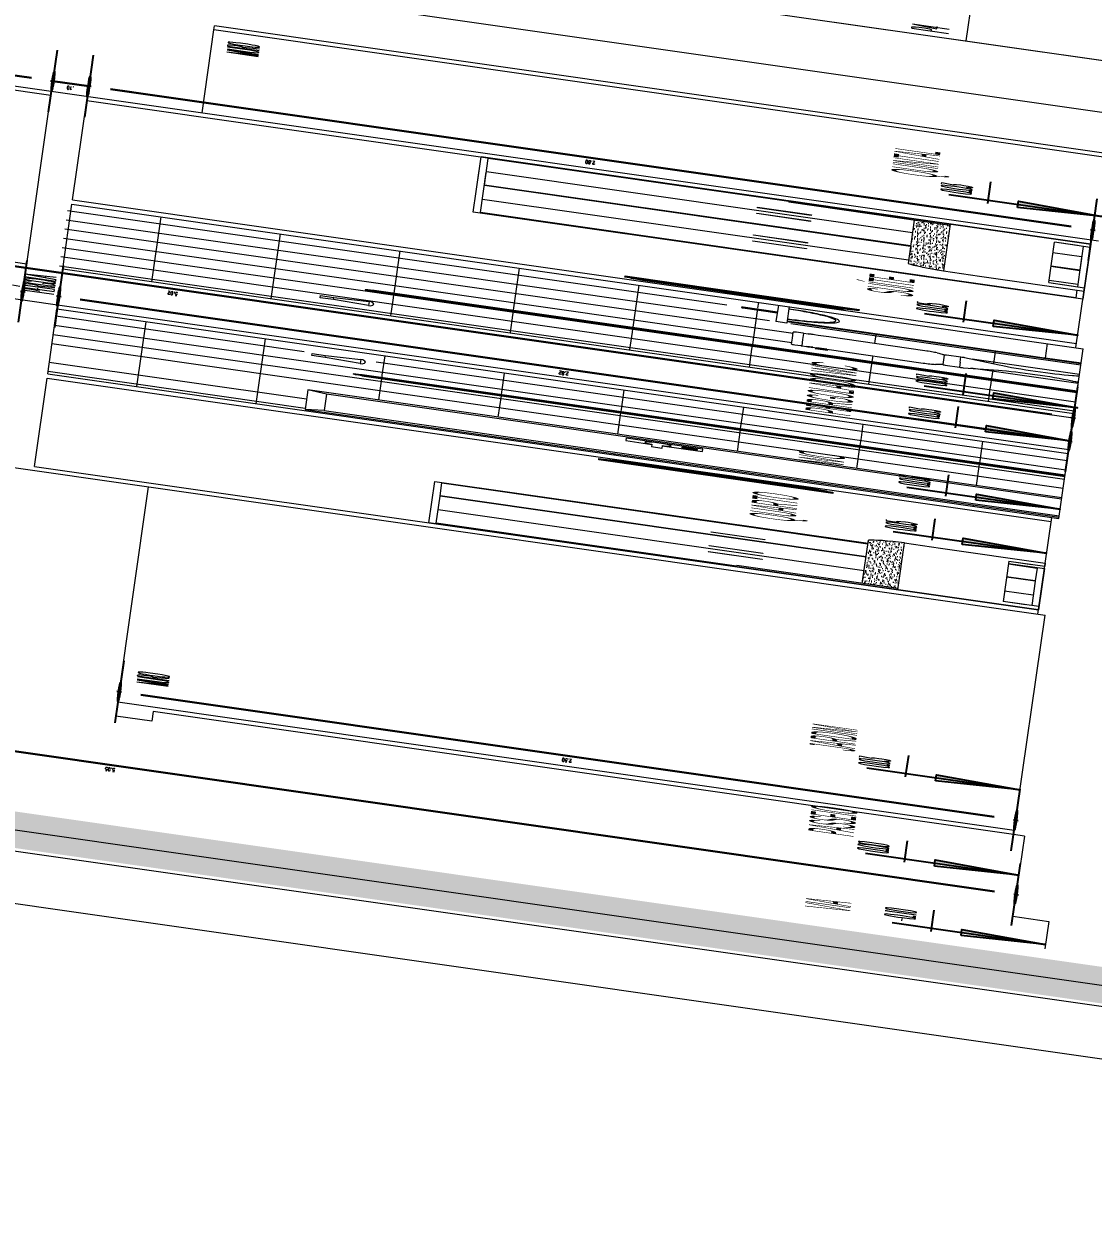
# Model space of a CAD drawing. Header units: millimetres. Extents: x -361192058 to 101130107379, y -14071650034 to 19218552450.
# Drawn here: x -133106.6 to -132931.2, y 43474.9 to 43670.9 of the extents above; entities that cross this region are included whole.
import ezdxf
from ezdxf.enums import TextEntityAlignment as Align

# ---------------------------------------------------------------- set-up
doc = ezdxf.new("R2010")
doc.units = ezdxf.units.MM
doc.header["$LTSCALE"] = 0.5
for name, color, linetype in [('02', 2, 'Continuous'), ('BANHO', 7, 'Continuous'), ('CERC02', 3, 'Continuous'), ('DIVERSOS', 4, 'Continuous'), ('HACH', 8, 'Continuous'), ('parede', 2, 'Continuous'), ('PISO', 8, 'Continuous'), ('texto pequeno', 3, 'Continuous'), ('TEXTO2', 3, 'Continuous'), ('TXT_0', 7, 'Continuous')]:
    doc.layers.add(name, color=color, linetype=linetype)
doc.styles.add('ADITIVOCAD', font='ROMANS.shx')
doc.styles.add('SANSSERIF', font='sas_____.pfb', dxfattribs={"height": 1})
doc.styles.get("Standard").update_dxf_attribs({"font": 'txt.shx', "height": 0.12})
doc.dimstyles.new('ESCALA50', dxfattribs={"dimtxt": 0.1, "dimasz": 0.06, "dimexe": 0.18, "dimexo": 0.06, "dimgap": 0.1, "dimtad": 1, "dimzin": 4, "dimdsep": 46, "dimtxsty": 'Standard', "dimblk1": 'BOLA', "dimblk2": 'BOLA', "dimsah": 1, "dimcen": -0.06, "dimse1": 1, "dimse2": 1, "dimclrd": 7, "dimclrt": 3, "dimadec": 0, "dimazin": 0, "dimtfac": 1, "dimtix": 1, "dimtmove": 0, "dimatfit": 3, "dimldrblk": 'BOLA', "dimfxl": 0, "dimtolj": 1, "dimtzin": 4, "dimarcsym": 0})

# ---------------------------------------------------------------- blocks, each defined once
blk = doc.blocks.new('Adc_nivelelev')
blk.add_hatch(color=256).paths.add_polyline_path([(0, 0), (0.1307, 0.2715), (0, 0.2715)])
for p, q in [((0, 0.4955), (0, 0)), ((-0.1376, 0.3683), (0.76, 0.3683))]:
    blk.add_line(p, q)
blk.add_lwpolyline([(-0.1307, 0.2715), (0.1307, 0.2715), (0, 0)], close=True)
at = {"flags": 8}
blk.add_attdef('NIVEL', (0.1106, 0.4235), '', height=0.1, dxfattribs=at)
blk = doc.blocks.new('BOLA')
for p, q in [((0, -1.435), (0, 1.435)), ((-1.435, 0), (1.435, 0))]:
    blk.add_line(p, q)
blk.add_circle((0, 0), 0.452)
blk = doc.blocks.new('*D1748')
at = {"layer": 'Defpoints', "color": 0, "transparency": 16777216}
for p in [(4664.3285, 2404.3587), (4664.3285, 2404.3587), (4664.3285, 2399.3087)]:
    blk.add_point(p, dxfattribs=at)
at = {"layer": 'DIVERSOS', "color": 7, "lineweight": -2, "transparency": 16777216}
blk.add_line((4664.3285, 2399.3687), (4664.3285, 2404.2987), dxfattribs=at)
at = {"layer": 'DIVERSOS', "color": 7, "lineweight": -2, "transparency": 16777216, "xscale": 0.06, "yscale": 0.06, "zscale": 0.06}
for p, rotation in [((4664.3285, 2404.3587), 90), ((4664.3285, 2399.3087), 270)]:
    blk.add_blockref('BOLA', p, dxfattribs=dict(at, rotation=rotation))
at = {"layer": 'DIVERSOS', "color": 3, "lineweight": 18, "transparency": 16777216, "insert": (4664.1685, 2401.8337), "char_height": 0.12, "attachment_point": 5, "rotation": 90}
blk.add_mtext('\\A1;5.05', dxfattribs=at)
blk = doc.blocks.new('*D1744')
at = {"layer": '02', "color": 7, "lineweight": -2, "transparency": 16777216}
blk.add_line((4688.3116, 2399.4187), (4688.3116, 2402.0987), dxfattribs=at)
at = {"layer": 'Defpoints', "color": 0, "transparency": 16777216}
for p in [(4687.9411, 2402.1587), (4688.3116, 2402.1587), (4687.9411, 2399.3587)]:
    blk.add_point(p, dxfattribs=at)
at = {"layer": '02', "color": 7, "lineweight": -2, "transparency": 16777216, "xscale": 0.06, "yscale": 0.06, "zscale": 0.06}
for p, rotation in [((4688.3116, 2402.1587), 90), ((4688.3116, 2399.3587), 270)]:
    blk.add_blockref('BOLA', p, dxfattribs=dict(at, rotation=rotation))
at = {"layer": '02', "color": 3, "transparency": 16777216, "insert": (4688.1516, 2400.7587), "char_height": 0.12, "attachment_point": 5, "rotation": 90}
blk.add_mtext('\\A1;2.80', dxfattribs=at)
blk = doc.blocks.new('*D1745')
at = {"layer": '02', "color": 7, "lineweight": -2, "transparency": 16777216}
for p, q in [((4688.3116, 2402.3187), (4688.3116, 2402.3787)), ((4688.3116, 2402.2587), (4688.3116, 2402.1587)), ((4688.3116, 2402.0987), (4688.3116, 2402.0387))]:
    blk.add_line(p, q, dxfattribs=at)
at = {"layer": 'Defpoints', "color": 0, "transparency": 16777216}
for p in [(4687.7911, 2402.2587), (4687.7911, 2402.1587), (4688.3116, 2402.1587)]:
    blk.add_point(p, dxfattribs=at)
at = {"layer": '02', "color": 7, "lineweight": -2, "transparency": 16777216, "xscale": 0.06, "yscale": 0.06, "zscale": 0.06}
for p, rotation in [((4688.3116, 2402.2587), 270), ((4688.3116, 2402.1587), 90)]:
    blk.add_blockref('BOLA', p, dxfattribs=dict(at, rotation=rotation))
at = {"layer": '02', "color": 3, "transparency": 16777216, "insert": (4688.1516, 2402.2087), "char_height": 0.12, "attachment_point": 5, "rotation": 90}
blk.add_mtext('\\A1;.10', dxfattribs=at)
blk = doc.blocks.new('*D1746')
at = {"layer": '02', "color": 7, "lineweight": -2, "transparency": 16777216}
blk.add_line((4680.694, 2402.3187), (4680.694, 2402.9987), dxfattribs=at)
at = {"layer": 'Defpoints', "color": 0, "transparency": 16777216}
for p in [(4680.2411, 2403.0587), (4680.694, 2403.0587), (4680.2411, 2402.2587)]:
    blk.add_point(p, dxfattribs=at)
at = {"layer": '02', "color": 7, "lineweight": -2, "transparency": 16777216, "xscale": 0.06, "yscale": 0.06, "zscale": 0.06}
for p, rotation in [((4680.694, 2403.0587), 90), ((4680.694, 2402.2587), 270)]:
    blk.add_blockref('BOLA', p, dxfattribs=dict(at, rotation=rotation))
at = {"layer": '02', "color": 3, "transparency": 16777216, "insert": (4680.534, 2402.6587), "char_height": 0.12, "attachment_point": 5, "rotation": 90}
blk.add_mtext('\\A1;.80', dxfattribs=at)
blk = doc.blocks.new('*D1749')
at = {"layer": '02', "color": 7, "lineweight": -2, "transparency": 16777216}
blk.add_line((4680.694, 2399.3987), (4680.694, 2402.0987), dxfattribs=at)
at = {"layer": 'Defpoints', "color": 0, "transparency": 16777216}
for p in [(4680.3911, 2402.1587), (4680.694, 2402.1587), (4680.3911, 2399.3387)]:
    blk.add_point(p, dxfattribs=at)
at = {"layer": '02', "color": 7, "lineweight": -2, "transparency": 16777216, "xscale": 0.06, "yscale": 0.06, "zscale": 0.06}
for p, rotation in [((4680.694, 2402.1587), 90), ((4680.694, 2399.3387), 270)]:
    blk.add_blockref('BOLA', p, dxfattribs=dict(at, rotation=rotation))
at = {"layer": '02', "color": 3, "transparency": 16777216, "insert": (4680.534, 2400.7487), "char_height": 0.12, "attachment_point": 5, "rotation": 90}
blk.add_mtext('\\A1;2.82', dxfattribs=at)
blk = doc.blocks.new('*D1750')
at = {"layer": '02', "color": 7, "lineweight": -2, "transparency": 16777216}
blk.add_line((4681.5411, 2404.2987), (4681.5411, 2399.3987), dxfattribs=at)
at = {"layer": 'Defpoints', "color": 0, "transparency": 16777216}
for p in [(4681.5411, 2404.3587), (4681.5411, 2399.3387), (4681.5411, 2399.3387)]:
    blk.add_point(p, dxfattribs=at)
at = {"layer": '02', "color": 7, "lineweight": -2, "transparency": 16777216, "xscale": 0.06, "yscale": 0.06, "zscale": 0.06}
for p, rotation in [((4681.5411, 2404.3587), 90), ((4681.5411, 2399.3387), 270)]:
    blk.add_blockref('BOLA', p, dxfattribs=dict(at, rotation=rotation))
at = {"layer": '02', "color": 3, "transparency": 16777216, "insert": (4681.3811, 2401.8487), "char_height": 0.12, "attachment_point": 5, "rotation": 90}
blk.add_mtext('\\A1;5.02', dxfattribs=at)
blk = doc.blocks.new('*D1751')
at = {"layer": '02', "color": 7, "lineweight": -2, "transparency": 16777216}
blk.add_line((4666.9687, 2399.3987), (4666.9687, 2401.7787), dxfattribs=at)
at = {"layer": 'Defpoints', "color": 0, "transparency": 16777216}
for p in [(4666.5911, 2401.8387), (4666.9687, 2401.8387), (4666.5911, 2399.3387)]:
    blk.add_point(p, dxfattribs=at)
at = {"layer": '02', "color": 7, "lineweight": -2, "transparency": 16777216, "xscale": 0.06, "yscale": 0.06, "zscale": 0.06}
for p, rotation in [((4666.9687, 2401.8387), 90), ((4666.9687, 2399.3387), 270)]:
    blk.add_blockref('BOLA', p, dxfattribs=dict(at, rotation=rotation))
at = {"layer": '02', "color": 3, "transparency": 16777216, "insert": (4666.8087, 2400.5887), "char_height": 0.12, "attachment_point": 5, "rotation": 90}
blk.add_mtext('\\A1;2.50', dxfattribs=at)
blk = doc.blocks.new('APROVADO QUADRA 21.2 MBVII')
at = {"layer": 'BANHO', "lineweight": 18}
h = blk.add_hatch(dxfattribs=at)
h.set_pattern_fill('AR-SAND', color=256, scale=0.0035, style=0)
h.set_pattern_definition([(142.5, (6143.51654, 1132.58414), (0.00560011, 0.171294633), [0, -0.135128, 0, -0.15113, 0, -0.1444625]), (172.5, (6143.51654, 1132.58414), (-0.15733315, 0.250888785), [0, -0.072898, 0, -0.121793, 0, -0.0466725]), (212.5, (6143.62588, 1132.58414), (-0.27684733, 0.000503015), [0, -0.04445, 0, -0.16002, 0, -0.208915]), (222.5, (6143.62588, 1132.58414), (-0.267244758, 0.078025263), [0, -0.022225, 0, -0.104902, 0, -0.120015])])
h.paths.add_polyline_path([(4674.5911, 2399.8506), (4676.1532, 2399.8506, -0.256701), (4676.2411, 2399.7506), (4674.5911, 2399.7506)])
h = blk.add_hatch(dxfattribs=at)
h.set_pattern_fill('AR-SAND', color=256, scale=0.0035, style=0)
h.set_pattern_definition([(37.5, (3218.81562, 1132.58414), (-0.00560011, 0.171294633), [0, -0.135128, 0, -0.15113, 0, -0.1444625]), (7.5, (3218.81562, 1132.58414), (0.15733315, 0.250888785), [0, -0.072898, 0, -0.121793, 0, -0.0466725]), (327.5, (3218.70628, 1132.58414), (0.27684733, 0.000503015), [0, -0.04445, 0, -0.16002, 0, -0.208915]), (317.5, (3218.70628, 1132.58414), (0.267244758, 0.078025263), [0, -0.022225, 0, -0.104902, 0, -0.120015])])
h.paths.add_polyline_path([(4687.7411, 2399.8506), (4686.179, 2399.8506, 0.256701), (4686.0911, 2399.7506), (4687.7411, 2399.7506)])
at = {"lineweight": 18}
for p, q in [((4677.9386, 2401.4412), (4677.9386, 2399.3387)), ((4678.6436, 2401.4412), (4677.9386, 2401.4412)), ((4677.9911, 2401.3887), (4677.9386, 2401.4412)), ((4678.5911, 2401.3887), (4678.6436, 2401.4412)), ((4678.6436, 2399.3387), (4678.6436, 2401.4412)), ((4677.9911, 2401.3887), (4677.9911, 2399.3387)), ((4678.5911, 2401.3887), (4677.9911, 2401.3887)), ((4678.5911, 2399.3387), (4678.5911, 2401.3887)), ((4679.4161, 2401.2992), (4679.4161, 2399.3387)), ((4679.4661, 2401.2992), (4679.4661, 2399.3387)), ((4682.4661, 2401.2992), (4682.4661, 2399.3387)), ((4682.5161, 2401.2992), (4682.5161, 2399.3387)), ((4679.4411, 2399.3387), (4679.4411, 2401.2744)), ((4682.4911, 2399.3387), (4682.4911, 2401.2744)), ((4677.6329, 2399.9666), (4677.6329, 2400.6192)), ((4677.6329, 2400.6192), (4677.6823, 2400.6192)), ((4677.6823, 2400.6192), (4677.6823, 2399.9666)), ((4677.6823, 2399.9831), (4677.6823, 2400.6022)), ((4677.6823, 2400.6022), (4677.7134, 2400.5698)), ((4684.2187, 2400.5698), (4684.2499, 2400.6022)), ((4684.2499, 2399.9662), (4684.2499, 2400.6188)), ((4684.2499, 2400.6188), (4684.2992, 2400.6188)), ((4684.2499, 2400.6022), (4684.2499, 2399.9831)), ((4684.2992, 2400.6188), (4684.2992, 2399.9662)), ((4677.7134, 2400.5698), (4677.7134, 2400.0156)), ((4684.2187, 2400.0156), (4684.2187, 2400.5698)), ((4678.4656, 2400.48), (4678.3652, 2400.48)), ((4678.3652, 2400.4509), (4678.3652, 2400.48)), ((4678.4634, 2400.4509), (4678.3652, 2400.4509)), ((4677.7134, 2400.2425), (4677.7134, 2400.3429)), ((4677.7134, 2400.3429), (4677.7411, 2400.3429)), ((4677.7411, 2400.3429), (4677.7411, 2400.2425)), ((4684.1911, 2400.2425), (4684.1911, 2400.3429)), ((4684.1911, 2400.3429), (4684.2187, 2400.3429)), ((4684.2187, 2400.3429), (4684.2187, 2400.2425)), ((4677.7411, 2400.2425), (4677.7134, 2400.2425)), ((4684.2187, 2400.2425), (4684.1911, 2400.2425)), ((4677.7134, 2400.0156), (4677.6823, 2399.9831)), ((4684.2499, 2399.9831), (4684.2187, 2400.0156)), ((4677.6823, 2399.9666), (4677.6329, 2399.9666)), ((4684.2992, 2399.9662), (4684.2499, 2399.9662))]:
    blk.add_line(p, q, dxfattribs=at)
blk.add_lwpolyline([(4678.4559, 2400.4509), (4678.4559, 2400.3387), (4678.5419, 2400.3387), (4678.5419, 2400.5525), (4678.4559, 2400.5525), (4678.4559, 2400.48)], dxfattribs=at)
blk.add_lwpolyline([(4678.4896, 2400.3529), (4678.5087, 2400.3529), (4678.5087, 2400.3966), (4678.4896, 2400.3966)], close=True, dxfattribs=at)
for centre in [(4679.4411, 2401.2992), (4682.4911, 2401.2992)]:
    blk.add_circle(centre, 0.0249, dxfattribs=at)
blk.add_arc((4678.4983, 2400.463), 0.0369, 199.161, 152.4759, dxfattribs=at)
at = {"layer": '02', "lineweight": 18}
for points in [[(4660.7948, 2395.8901), (4721.9948, 2395.8901), (4721.9948, 2440.4401), (4660.7948, 2440.4401)], [(4661.5448, 2396.6401), (4692.5235, 2396.6401), (4692.5235, 2405.8874), (4661.5448, 2405.8874)]]:
    blk.add_lwpolyline(points, close=True, dxfattribs=at)
at = {"layer": '02', "lineweight": 18, "const_width": 0.1}
blk.add_lwpolyline([(4661.5448, 2396.6401), (4721.2448, 2396.6401), (4721.2448, 2439.6901), (4661.5448, 2439.6901)], close=True, dxfattribs=at)
at = {"layer": '02', "lineweight": 18}
blk.add_lwpolyline([(4660.7948, 2395.8901), (4658.9198, 2395.8901), (4658.9198, 2415.3901), (4660.7948, 2417.2651), (4661.5448, 2417.2651)], dxfattribs=at)
at = {"layer": 'BANHO', "lineweight": 18}
for p, q in [((4679.8788, 2401.4065), (4679.8788, 2401.4437)), ((4679.8788, 2401.4437), (4679.9533, 2401.4437)), ((4679.9533, 2401.4437), (4679.9533, 2401.4065)), ((4681.9788, 2401.4065), (4681.9788, 2401.4437)), ((4681.9788, 2401.4437), (4682.0533, 2401.4437)), ((4682.0533, 2401.4437), (4682.0533, 2401.4065)), ((4679.8416, 2401.3086), (4679.8788, 2401.4065)), ((4679.8788, 2401.4065), (4679.9533, 2401.4065)), ((4679.9533, 2401.4065), (4679.9906, 2401.3086)), ((4681.9416, 2401.3086), (4681.9788, 2401.4065)), ((4681.9788, 2401.4065), (4682.0533, 2401.4065)), ((4682.0533, 2401.4065), (4682.0906, 2401.3086)), ((4679.9906, 2401.3086), (4679.8416, 2401.3086)), ((4679.8416, 2401.3086), (4679.8416, 2401.3027)), ((4679.9906, 2401.3027), (4679.9906, 2401.3086)), ((4682.0906, 2401.3086), (4681.9416, 2401.3086)), ((4681.9416, 2401.3086), (4681.9416, 2401.3027)), ((4682.0906, 2401.3027), (4682.0906, 2401.3086)), ((4674.5411, 2399.3587), (4674.5411, 2401.0587)), ((4674.5411, 2401.0587), (4676.0411, 2401.0587)), ((4676.0411, 2401.0587), (4676.0411, 2399.8506)), ((4685.7911, 2399.3587), (4685.7911, 2401.0587)), ((4685.7911, 2401.0587), (4687.2911, 2401.0587)), ((4686.7911, 2401.0587), (4687.7911, 2401.0587)), ((4687.7911, 2399.3587), (4687.7911, 2401.0587)), ((4674.5611, 2400.2006), (4674.5611, 2401.0387)), ((4674.5611, 2401.0387), (4675.5411, 2401.0387)), ((4675.0411, 2399.8506), (4675.0411, 2401.0387)), ((4675.5411, 2399.8506), (4675.5411, 2401.0387)), ((4675.5561, 2401.0387), (4676.0211, 2401.0387)), ((4675.5561, 2399.8506), (4675.5561, 2401.0387)), ((4676.0211, 2401.0387), (4676.0211, 2399.8506)), ((4685.8111, 2399.3787), (4685.8111, 2401.0387)), ((4685.8111, 2401.0387), (4687.2711, 2401.0387)), ((4686.2911, 2399.8506), (4686.2911, 2401.0387)), ((4686.7911, 2399.8506), (4686.7911, 2401.0387)), ((4686.8111, 2399.8506), (4686.8111, 2401.0387)), ((4686.8111, 2401.0387), (4687.7711, 2401.0387)), ((4687.2911, 2399.8506), (4687.2911, 2401.0387)), ((4687.7711, 2400.2006), (4687.7711, 2401.0387)), ((4674.9261, 2400.1337), (4674.9261, 2400.2837)), ((4674.9261, 2400.2837), (4674.9411, 2400.2837)), ((4674.9411, 2400.2837), (4674.9411, 2400.1337)), ((4675.1411, 2400.1337), (4675.1411, 2400.2837)), ((4675.1411, 2400.2837), (4675.1561, 2400.2837)), ((4675.1561, 2400.2837), (4675.1561, 2400.1337)), ((4675.6411, 2400.1337), (4675.6411, 2400.2837)), ((4675.6411, 2400.2837), (4675.6561, 2400.2837)), ((4675.6561, 2400.2837), (4675.6561, 2400.1337)), ((4683.7614, 2400.2843), (4683.7614, 2400.1887)), ((4683.7818, 2400.2883), (4683.7658, 2400.2883)), ((4683.7863, 2400.1887), (4683.7863, 2400.2843)), ((4686.1761, 2400.1337), (4686.1761, 2400.2837)), ((4686.1761, 2400.2837), (4686.1911, 2400.2837)), ((4686.1911, 2400.2837), (4686.1911, 2400.1337)), ((4686.3911, 2400.1337), (4686.3911, 2400.2837)), ((4686.3911, 2400.2837), (4686.4061, 2400.2837)), ((4686.4061, 2400.2837), (4686.4061, 2400.1337)), ((4687.1761, 2400.1337), (4687.1761, 2400.2837)), ((4687.1761, 2400.2837), (4687.1911, 2400.2837)), ((4687.1911, 2400.2837), (4687.1911, 2400.1337)), ((4687.3911, 2400.1337), (4687.3911, 2400.2837)), ((4687.3911, 2400.2837), (4687.4061, 2400.2837)), ((4687.4061, 2400.2837), (4687.4061, 2400.1337)), ((4674.5411, 2399.7506), (4674.5411, 2400.2006)), ((4674.5411, 2400.2006), (4674.5911, 2400.2006)), ((4674.5911, 2399.7506), (4674.5911, 2400.2006)), ((4687.7411, 2399.7506), (4687.7411, 2400.2006)), ((4687.7911, 2400.2006), (4687.7411, 2400.2006)), ((4687.7911, 2399.7506), (4687.7911, 2400.2006)), ((4683.4411, 2400.1587), (4683.4411, 2400.1887)), ((4684.0411, 2400.1887), (4683.4411, 2400.1887)), ((4683.7614, 2400.1887), (4683.7863, 2400.1887)), ((4674.9411, 2400.1337), (4674.9261, 2400.1337)), ((4675.1561, 2400.1337), (4675.1411, 2400.1337)), ((4675.6561, 2400.1337), (4675.6411, 2400.1337)), ((4684.0411, 2400.1587), (4683.4411, 2400.1587)), ((4683.4911, 2399.3387), (4683.4911, 2400.1587)), ((4683.5111, 2399.3887), (4683.5111, 2400.1587)), ((4686.1911, 2400.1337), (4686.1761, 2400.1337)), ((4686.4061, 2400.1337), (4686.3911, 2400.1337)), ((4687.1911, 2400.1337), (4687.1761, 2400.1337)), ((4687.4061, 2400.1337), (4687.3911, 2400.1337)), ((4674.5911, 2399.8506), (4676.1532, 2399.8506)), ((4687.7411, 2399.8506), (4686.179, 2399.8506)), ((4674.5411, 2399.3587), (4674.5411, 2399.7506)), ((4674.5411, 2399.7506), (4676.2411, 2399.7506)), ((4676.2411, 2399.7506), (4676.2411, 2399.6506)), ((4687.7911, 2399.7506), (4686.0911, 2399.7506)), ((4686.0911, 2399.7506), (4686.0911, 2399.6506)), ((4687.7911, 2399.3587), (4687.7911, 2399.7506)), ((4676.2411, 2399.6506), (4676.2411, 2399.3587)), ((4686.0911, 2399.6506), (4686.0911, 2399.3587)), ((4674.6611, 2399.3587), (4674.6611, 2399.4587)), ((4674.6611, 2399.3948), (4674.6611, 2399.4587)), ((4676.1211, 2399.4587), (4674.6611, 2399.4587)), ((4675.0411, 2399.3787), (4675.0411, 2399.4587)), ((4675.5411, 2399.3787), (4675.5411, 2399.4587)), ((4675.5561, 2399.3787), (4675.5561, 2399.4587)), ((4676.0211, 2399.4587), (4676.0211, 2399.3787)), ((4676.0411, 2399.4587), (4676.0411, 2399.3587)), ((4676.1211, 2399.4587), (4676.1211, 2399.3948)), ((4676.1211, 2399.4587), (4676.1211, 2399.3587)), ((4684.0411, 2399.4387), (4683.5111, 2399.4387)), ((4683.5111, 2399.3387), (4683.5111, 2399.4387)), ((4686.2111, 2399.4587), (4686.2111, 2399.3948)), ((4686.2111, 2399.4587), (4686.2111, 2399.3587)), ((4686.2111, 2399.4587), (4687.6711, 2399.4587)), ((4686.2911, 2399.3787), (4686.2911, 2399.4587)), ((4686.7911, 2399.3787), (4686.7911, 2399.4587)), ((4686.8111, 2399.3787), (4686.8111, 2399.4587)), ((4687.2911, 2399.3787), (4687.2911, 2399.4587)), ((4687.6711, 2399.3587), (4687.6711, 2399.4587)), ((4687.6711, 2399.3948), (4687.6711, 2399.4587)), ((4675.5411, 2399.3787), (4674.6611, 2399.3787)), ((4676.0211, 2399.3787), (4675.5561, 2399.3787)), ((4686.0911, 2399.3787), (4685.8111, 2399.3787)), ((4687.2711, 2399.3787), (4686.2111, 2399.3787)), ((4687.6711, 2399.3787), (4686.8111, 2399.3787)), ((4676.0411, 2399.3587), (4674.5411, 2399.3587)), ((4674.6611, 2399.3587), (4674.5411, 2399.3587)), ((4676.2411, 2399.3587), (4676.1211, 2399.3587)), ((4676.2411, 2399.3587), (4676.2411, 2399.3587)), ((4682.6525, 2399.3387), (4682.8543, 2399.3387)), ((4687.2911, 2399.3587), (4685.7911, 2399.3587)), ((4686.0911, 2399.3587), (4686.2111, 2399.3587)), ((4686.0911, 2399.3587), (4686.0911, 2399.3587)), ((4687.7911, 2399.3587), (4686.7911, 2399.3587)), ((4687.6711, 2399.3587), (4687.7911, 2399.3587))]:
    blk.add_line(p, q, dxfattribs=at)
blk.add_lwpolyline([(4683.7714, 2400.2679), (4683.7762, 2400.2679), (4683.7762, 2400.2642), (4683.7714, 2400.2642)], close=True, dxfattribs=at)
for points in [[(4682.7256, 2400.1375), (4682.7256, 2400.1375), (4682.722, 2400.1368), (4682.7192, 2400.1347), (4682.717, 2400.1318), (4682.7163, 2400.1282), (4682.7163, 2400.111), (4682.7163, 2400.111), (4682.7163, 2400.1103), (4682.717, 2400.1096), (4682.717, 2400.1089), (4682.7177, 2400.1082), (4682.7177, 2400.096), (4682.7149, 2400.096), (4682.7149, 2400.096), (4682.7127, 2400.0917), (4682.712, 2400.0874), (4682.7127, 2400.0824), (4682.7149, 2400.0781), (4682.7177, 2400.0781), (4682.7177, 2400.0681), (4682.7049, 2400.0681), (4682.7049, 2400.071), (4682.6905, 2400.071), (4682.6905, 2400.0359), (4682.7049, 2400.0359), (4682.7049, 2400.0387), (4682.7177, 2400.0387), (4682.7177, 2399.7703), (4682.7177, 2399.7703), (4682.7185, 2399.7653), (4682.7192, 2399.761), (4682.7206, 2399.756), (4682.7228, 2399.7517), (4682.7249, 2399.7474), (4682.727, 2399.7431), (4682.7299, 2399.7395), (4682.7328, 2399.7359)], [(4682.7256, 2400.1375), (4682.9411, 2400.1375), (4683.1565, 2400.1375)], [(4683.1501, 2399.7359), (4683.1501, 2399.7359), (4683.153, 2399.7395), (4683.1558, 2399.7431), (4683.158, 2399.7474), (4683.1601, 2399.7517), (4683.1616, 2399.756), (4683.163, 2399.761), (4683.1637, 2399.7653), (4683.1644, 2399.7703), (4683.1644, 2400.0387), (4683.1644, 2400.0681), (4683.1644, 2400.0781), (4683.168, 2400.0781), (4683.168, 2400.0781), (4683.1701, 2400.0824), (4683.1709, 2400.0874), (4683.1701, 2400.0917), (4683.168, 2400.096), (4683.1644, 2400.096), (4683.1644, 2400.1082), (4683.1644, 2400.1082), (4683.1651, 2400.1089), (4683.1659, 2400.1096), (4683.1666, 2400.1103), (4683.1666, 2400.111), (4683.1666, 2400.1282), (4683.1666, 2400.1282), (4683.1659, 2400.1318), (4683.1637, 2400.1347), (4683.1608, 2400.1368), (4683.1565, 2400.1375)], [(4682.7149, 2400.0781), (4682.7149, 2400.096)], [(4682.7177, 2400.1082), (4682.7177, 2400.1082), (4682.7185, 2400.1082), (4682.7185, 2400.1082), (4682.7185, 2400.1082), (4682.7192, 2400.1082), (4682.9411, 2400.1082), (4683.1637, 2400.1082), (4683.1637, 2400.1082), (4683.1637, 2400.1082), (4683.1644, 2400.1082), (4683.1644, 2400.1082), (4683.1644, 2400.1082)], [(4682.7177, 2400.0781), (4682.7177, 2400.096)], [(4683.1644, 2400.0781), (4683.1644, 2400.096)], [(4683.168, 2400.0781), (4683.168, 2400.096)], [(4682.7049, 2400.0387), (4682.7049, 2400.0681)], [(4682.7177, 2400.0387), (4682.7177, 2400.0681)], [(4683.1501, 2399.7359), (4683.1501, 2399.7359), (4683.1458, 2399.7316), (4683.1415, 2399.7281), (4683.1365, 2399.7252), (4683.1315, 2399.7223), (4683.1265, 2399.7202), (4683.1215, 2399.718), (4683.1157, 2399.7166), (4683.11, 2399.7159), (4682.9411, 2399.7159), (4682.7729, 2399.7159), (4682.7729, 2399.7159), (4682.7671, 2399.7166), (4682.7614, 2399.718), (4682.7557, 2399.7202), (4682.7507, 2399.7223), (4682.7457, 2399.7252), (4682.7414, 2399.7281), (4682.7371, 2399.7316), (4682.7328, 2399.7359)], [(4682.7729, 2399.7159), (4682.7643, 2399.7159), (4682.7643, 2399.7159), (4682.7614, 2399.7152), (4682.76, 2399.7138), (4682.7578, 2399.7123), (4682.7571, 2399.7095), (4682.7535, 2399.6694), (4682.7535, 2399.6694), (4682.7535, 2399.6665), (4682.7542, 2399.6644), (4682.755, 2399.6615), (4682.7557, 2399.6593), (4682.8423, 2399.562), (4682.8423, 2399.562), (4682.8523, 2399.5513), (4682.8609, 2399.5391), (4682.8681, 2399.5269), (4682.8738, 2399.514), (4682.8788, 2399.5011), (4682.8817, 2399.4875), (4682.8838, 2399.4739), (4682.8845, 2399.4603), (4682.8838, 2399.446), (4682.8824, 2399.4324), (4682.8788, 2399.4188), (4682.8745, 2399.4059), (4682.8688, 2399.3931), (4682.8616, 2399.3802), (4682.8537, 2399.3687), (4682.8437, 2399.3573), (4682.8437, 2399.3573), (4682.843, 2399.3566), (4682.8423, 2399.3558), (4682.8409, 2399.3544), (4682.8401, 2399.353), (4682.8359, 2399.3465), (4682.8359, 2399.3465), (4682.8344, 2399.3444), (4682.8351, 2399.3415), (4682.8373, 2399.3394), (4682.8394, 2399.3387), (4682.8401, 2399.3387)], [(4683.11, 2399.7159), (4683.1186, 2399.7159), (4683.1186, 2399.7159), (4683.1215, 2399.7152), (4683.1236, 2399.7138), (4683.125, 2399.7123), (4683.1258, 2399.7095), (4683.1286, 2399.6694), (4683.1286, 2399.6694), (4683.1286, 2399.6665), (4683.1286, 2399.6644), (4683.1279, 2399.6615), (4683.1272, 2399.6593), (4683.0406, 2399.562), (4683.0406, 2399.562), (4683.0306, 2399.5513), (4683.022, 2399.5391), (4683.0148, 2399.5269), (4683.0091, 2399.514), (4683.0041, 2399.5011), (4683.0012, 2399.4875), (4682.9991, 2399.4739), (4682.9983, 2399.4603), (4682.9983, 2399.446), (4683.0005, 2399.4324), (4683.0034, 2399.4188), (4683.0077, 2399.4059), (4683.0134, 2399.3931), (4683.0205, 2399.3802), (4683.0291, 2399.3687), (4683.0384, 2399.3573), (4683.0384, 2399.3573), (4683.0391, 2399.3566), (4683.0406, 2399.3558), (4683.0413, 2399.3544), (4683.042, 2399.353), (4683.047, 2399.3465), (4683.047, 2399.3465), (4683.0477, 2399.3444), (4683.047, 2399.3415), (4683.0456, 2399.3394), (4683.0427, 2399.3387), (4683.042, 2399.3387)], [(4682.9411, 2399.6694), (4682.7535, 2399.6694)], [(4682.9411, 2399.6694), (4683.1286, 2399.6694)]]:
    blk.add_lwpolyline(points, dxfattribs=at)
for points in [[(4683.5917, 2400.1587, 0.121669), (4683.6048, 2400.1056, 0.105266), (4683.6451, 2400.0573, 0.088159), (4683.7023, 2400.0267, 0.078977), (4683.7738, 2400.0153, 0.078977), (4683.8453, 2400.0267, 0.088159), (4683.9026, 2400.0573, 0.105266), (4683.9428, 2400.1056, 0.121669), (4683.9559, 2400.1587, 0.121669)], [(4683.6017, 2400.1587, 0.121669), (4683.6137, 2400.1103, 0.105266), (4683.6512, 2400.0651, 0.088159), (4683.7054, 2400.0362, 0.078977), (4683.7738, 2400.0253, 0.078977), (4683.8422, 2400.0362, 0.088159), (4683.8964, 2400.0651, 0.105266), (4683.9339, 2400.1103, 0.121669), (4683.9459, 2400.1587, 0.121669)]]:
    blk.add_lwpolyline(points, format="xyb", dxfattribs=at)
blk.add_circle((4683.7738, 2400.2758), 0.00798, dxfattribs=at)
for centre, radius, start, end in [((4679.9161, 2401.6466), 0.3519, 257.7761, 282.2239), ((4682.0161, 2401.6466), 0.3519, 257.7761, 282.2239), ((4683.7668, 2400.2827), 0.00566, 100.0244, 163.2357), ((4683.7808, 2400.2827), 0.00566, 16.7643, 79.9756), ((4676.1061, 2399.7206), 0.1382, 12.5281, 70.1161), ((4686.226, 2399.7206), 0.1382, 109.8839, 167.4719)]:
    blk.add_arc(centre, radius, start, end, dxfattribs=at)
at = {"layer": 'CERC02', "lineweight": 18}
for p, q in [((4694.3688, 2402.6475), (4694.3688, 2398.1905)), ((4694.3688, 2402.6475), (4694.3688, 2397.9856)), ((4694.3688, 2399.7786), (4702.0317, 2399.7786)), ((4694.3688, 2399.7786), (4702.0317, 2399.7786))]:
    blk.add_line(p, q, dxfattribs=at)
at = {"layer": 'DIVERSOS', "lineweight": 18}
blk.add_line((4683.7738, 2400.1887), (4683.7838, 2400.1887), dxfattribs=at)
at = {"layer": 'HACH', "lineweight": 18}
for p, q in [((4681.5411, 2402.1587), (4680.3911, 2402.1587)), ((4666.5911, 2401.8387), (4674.3911, 2401.8387)), ((4687.9411, 2401.8387), (4690.9411, 2401.8387))]:
    blk.add_line(p, q, dxfattribs=at)
at = {"layer": 'parede', "lineweight": 18}
for p, q in [((4680.3911, 2404.3587), (4680.3911, 2402.1587)), ((4681.5411, 2404.3587), (4681.5411, 2402.1587)), ((4681.6911, 2404.3587), (4681.6911, 2402.2587)), ((4687.7911, 2402.2587), (4687.7911, 2402.5708)), ((4687.9411, 2402.5333), (4687.9411, 2399.3387)), ((4674.3911, 2402.4207), (4674.3911, 2399.3387)), ((4681.6911, 2402.2587), (4687.7911, 2402.2587)), ((4674.5411, 2402.1587), (4674.5411, 2399.3587)), ((4674.5411, 2402.1587), (4677.7411, 2402.1587)), ((4677.7411, 2402.1587), (4677.7411, 2399.3587)), ((4677.8911, 2402.1587), (4677.8911, 2399.3387)), ((4677.8911, 2402.1587), (4680.2411, 2402.1587)), ((4680.2411, 2402.1587), (4680.2411, 2399.3387)), ((4680.3911, 2402.1587), (4680.3911, 2399.3387)), ((4681.5411, 2402.1587), (4681.5411, 2399.3387)), ((4681.6911, 2402.1587), (4681.6911, 2399.3387)), ((4681.6911, 2402.1587), (4684.0411, 2402.1587)), ((4684.0411, 2402.1587), (4684.0411, 2399.3387)), ((4684.1911, 2402.1587), (4684.1911, 2399.3587)), ((4684.1911, 2402.1587), (4687.7911, 2402.1587)), ((4687.7911, 2402.1587), (4687.7911, 2399.3587)), ((4666.0911, 2401.7387), (4666.0911, 2401.8387)), ((4666.0911, 2401.8387), (4666.5911, 2401.8387)), ((4666.5911, 2399.3387), (4666.5911, 2401.8387)), ((4690.9411, 2399.3387), (4690.9411, 2401.8387)), ((4690.9411, 2401.8387), (4691.0911, 2401.8387)), ((4691.0911, 2399.3387), (4691.0911, 2401.8387)), ((4666.4411, 2401.7387), (4666.0911, 2401.7387)), ((4666.4411, 2399.3387), (4666.4411, 2401.7387)), ((4666.4411, 2399.3387), (4674.3911, 2399.3387)), ((4666.4411, 2399.3087), (4666.4411, 2399.3387)), ((4674.3911, 2399.3587), (4677.8911, 2399.3587)), ((4677.8911, 2399.3387), (4684.0411, 2399.3387)), ((4684.0411, 2399.3587), (4687.9411, 2399.3587)), ((4666.4411, 2399.3087), (4663.5411, 2399.3087)), ((4663.5411, 2399.3087), (4663.5411, 2399.2087)), ((4663.5411, 2399.2087), (4662.5411, 2399.2087))]:
    blk.add_line(p, q, dxfattribs=at)
at = {"layer": 'PISO', "lineweight": 18}
for p, q in [((4677.9748, 2401.4412), (4677.9748, 2402.1587)), ((4678.3082, 2401.4412), (4678.3082, 2402.1587)), ((4678.9749, 2401.4912), (4678.9749, 2402.1587)), ((4679.3083, 2400.9547), (4679.3083, 2402.1587)), ((4679.6417, 2401.4912), (4679.6417, 2402.1587)), ((4679.9751, 2401.4667), (4679.9751, 2402.1587)), ((4681.7748, 2401.1037), (4681.7748, 2402.1687)), ((4682.1082, 2399.3387), (4682.1082, 2402.1687)), ((4682.4416, 2400.9862), (4682.4416, 2402.1687)), ((4682.7749, 2401.4912), (4682.7749, 2402.1687)), ((4683.1083, 2400.9547), (4683.1083, 2402.1687)), ((4683.4417, 2401.4912), (4683.4417, 2402.1687)), ((4683.7751, 2400.3297), (4683.7751, 2402.1687)), ((4677.8911, 2401.9103), (4680.2411, 2401.9103)), ((4681.6911, 2401.9103), (4684.0411, 2401.9103)), ((4677.8911, 2401.577), (4680.2411, 2401.577)), ((4681.6911, 2401.577), (4684.0411, 2401.577)), ((4678.9749, 2399.7685), (4678.9749, 2401.4912)), ((4679.6417, 2399.9721), (4679.6417, 2401.4912)), ((4682.7749, 2400.1375), (4682.7749, 2401.4912)), ((4683.4417, 2400.2066), (4683.4417, 2401.4912)), ((4679.9751, 2399.3387), (4679.9751, 2401.2657)), ((4677.8911, 2401.2436), (4677.9386, 2401.2436)), ((4678.6416, 2401.2436), (4678.6561, 2401.2436)), ((4678.6561, 2401.2436), (4679.4161, 2401.2436)), ((4679.4661, 2401.2436), (4679.5411, 2401.2436)), ((4679.5411, 2401.2436), (4680.2411, 2401.2436)), ((4681.6911, 2401.2436), (4682.3411, 2401.2436)), ((4682.3411, 2401.2436), (4682.4561, 2401.2436)), ((4682.4561, 2401.2436), (4682.4661, 2401.2436)), ((4682.5161, 2401.2436), (4684.0411, 2401.2436)), ((4681.7748, 2399.3387), (4681.7748, 2401.1037)), ((4682.4416, 2399.7685), (4682.4416, 2400.9862)), ((4679.3083, 2399.6812), (4679.3083, 2400.9547)), ((4683.1083, 2400.1375), (4683.1083, 2400.9547)), ((4677.8911, 2400.9102), (4677.9108, 2400.9102)), ((4677.9108, 2400.9102), (4677.9386, 2400.9102)), ((4678.6416, 2400.9102), (4679.4161, 2400.9102)), ((4679.4661, 2400.9102), (4679.5411, 2400.9102)), ((4679.5411, 2400.9102), (4680.2411, 2400.9102)), ((4681.7108, 2400.9102), (4682.3411, 2400.9102)), ((4682.3411, 2400.9102), (4682.4661, 2400.9102)), ((4682.5161, 2400.9102), (4684.0411, 2400.9102)), ((4677.8911, 2400.5768), (4677.9108, 2400.5768)), ((4677.9108, 2400.5768), (4677.9386, 2400.5768)), ((4678.6416, 2400.5768), (4679.4161, 2400.5768)), ((4679.4661, 2400.5768), (4679.5411, 2400.5768)), ((4679.5411, 2400.5768), (4680.2411, 2400.5768)), ((4681.7108, 2400.5768), (4682.3411, 2400.5768)), ((4682.3411, 2400.5768), (4682.4661, 2400.5768)), ((4682.5161, 2400.5768), (4684.0411, 2400.5768)), ((4677.8911, 2400.2435), (4677.9386, 2400.2435)), ((4678.6416, 2400.2435), (4679.4161, 2400.2435)), ((4679.4661, 2400.2435), (4679.5411, 2400.2435)), ((4679.5411, 2400.2435), (4680.2411, 2400.2435)), ((4681.6911, 2400.2435), (4682.3411, 2400.2435)), ((4682.3411, 2400.2435), (4682.4661, 2400.2435)), ((4682.5161, 2400.2435), (4683.7293, 2400.2435)), ((4683.8225, 2400.2435), (4684.0411, 2400.2435)), ((4683.4417, 2399.9721), (4683.4417, 2400.1475)), ((4679.6417, 2399.3387), (4679.6417, 2399.9721)), ((4683.4417, 2399.3387), (4683.4417, 2399.9721)), ((4677.8911, 2399.9101), (4677.9386, 2399.9101)), ((4678.6416, 2399.9101), (4679.4161, 2399.9101)), ((4679.4661, 2399.9101), (4679.5411, 2399.9101)), ((4679.5411, 2399.9101), (4679.7584, 2399.9101)), ((4679.7584, 2399.9101), (4680.2411, 2399.9101)), ((4681.6911, 2399.9101), (4682.3411, 2399.9101)), ((4682.3411, 2399.9101), (4682.4661, 2399.9101)), ((4682.5161, 2399.9101), (4682.7177, 2399.9101)), ((4683.1644, 2399.9101), (4683.4911, 2399.9101)), ((4678.9749, 2399.3387), (4678.9749, 2399.7685)), ((4682.4416, 2399.3387), (4682.4416, 2399.7685)), ((4679.3083, 2399.3387), (4679.3083, 2399.6812)), ((4682.7749, 2399.3387), (4682.7749, 2399.6377)), ((4683.1083, 2399.3387), (4683.1083, 2399.6381)), ((4677.8911, 2399.5767), (4677.9386, 2399.5767)), ((4678.6416, 2399.5767), (4679.4161, 2399.5767)), ((4679.4661, 2399.5767), (4679.5411, 2399.5767)), ((4679.5411, 2399.5767), (4680.2411, 2399.5767)), ((4681.6911, 2399.5767), (4682.1433, 2399.5767)), ((4682.1433, 2399.5767), (4682.3411, 2399.5767)), ((4682.3411, 2399.5767), (4682.4661, 2399.5767)), ((4682.5161, 2399.5767), (4682.8292, 2399.5767)), ((4683.0537, 2399.5767), (4683.4911, 2399.5767))]:
    blk.add_line(p, q, dxfattribs=at)
at = {"layer": 'TXT_0', "lineweight": 18}
ref = blk.add_blockref('Adc_nivelelev', (4676.5936, 2399.3587), dxfattribs=dict(at, xscale=0.8626357221426701, yscale=0.8626357221426701, zscale=0.8626357221426701))
ref.add_attrib('NIVEL', '0.05', (4676.689, 2399.724), dxfattribs={"height": 0.08626, "flags": 8})
ref = blk.add_blockref('Adc_nivelelev', (4684.4888, 2399.3587), dxfattribs=dict(at, xscale=0.8626357221426701, yscale=0.8626357221426701, zscale=0.8626357221426701))
ref.add_attrib('NIVEL', '0.05', (4684.5842, 2399.724), dxfattribs={"height": 0.08626, "flags": 8})
ref = blk.add_blockref('Adc_nivelelev', (4668.0615, 2399.3387), dxfattribs=dict(at, xscale=0.8626357221426701, yscale=0.8626357221426701, zscale=0.8626357221426701))
ref.add_attrib('NIVEL', '0.03', (4668.1569, 2399.704), dxfattribs={"height": 0.08626, "flags": 8})
ref = blk.add_blockref('Adc_nivelelev', (4678.2289, 2399.3387), dxfattribs=dict(at, xscale=0.8626357221426701, yscale=0.8626357221426701, zscale=0.8626357221426701))
ref.add_attrib('NIVEL', '0.03', (4678.3243, 2399.704), dxfattribs={"height": 0.08626, "flags": 8})
ref = blk.add_blockref('Adc_nivelelev', (4680.7056, 2399.3387), dxfattribs=dict(at, xscale=0.8626357221426701, yscale=0.8626357221426701, zscale=0.8626357221426701))
ref.add_attrib('NIVEL', '0.03', (4680.801, 2399.704), dxfattribs={"height": 0.08626, "flags": 8})
ref = blk.add_blockref('Adc_nivelelev', (4681.9114, 2399.3313), dxfattribs=dict(at, xscale=0.8626357221426701, yscale=0.8626357221426701, zscale=0.8626357221426701))
ref.add_attrib('NIVEL', '0.03', (4682.0068, 2399.6967), dxfattribs={"height": 0.08626, "flags": 8})
ref = blk.add_blockref('Adc_nivelelev', (4688.8321, 2399.3387), dxfattribs=dict(at, xscale=0.8626357221426701, yscale=0.8626357221426701, zscale=0.8626357221426701))
ref.add_attrib('NIVEL', '0.03', (4688.9275, 2399.704), dxfattribs={"height": 0.08626, "flags": 8})
ref = blk.add_blockref('Adc_nivelelev', (4665.0315, 2399.3087), dxfattribs=dict(at, xscale=0.8626357221426701, yscale=0.8626357221426701, zscale=0.8626357221426701))
ref.add_attrib('NIVEL', '0.00', (4665.1269, 2399.674), dxfattribs={"height": 0.08626, "flags": 8})
ref = blk.add_blockref('Adc_nivelelev', (4662.7009, 2399.2087), dxfattribs=dict(at, xscale=0.8626357221426701, yscale=0.8626357221426701, zscale=0.8626357221426701))
ref.add_attrib('NIVEL', '-0.10', (4662.7962, 2399.574), dxfattribs={"height": 0.08626, "flags": 8})
at = {"color": 0, "lineweight": 13, "flags": 8}
for p in [(4700.7247, 2280.1125), (4699.5738, 2277.8964), (4702.3546, 2276.195), (4703.6722, 2274.085), (4699.8445, 2272.2194), (4703.0488, 2270.137), (4703.0877, 2267.9803), (4700.6523, 2261.5216), (4700.7007, 2257.1593)]:
    blk.add_attdef('NIVEL', p, '', height=0.075, dxfattribs=at)
for rotation, width, p in [(90, 0.8, (4700.8205, 2275.7521)), (270, 0.6, (4703.8437, 2274.9021)), (90, 0.8, (4701.5575, 2268.5021)), (180, 0.6, (4651.1817, 2236.1931))]:
    blk.add_attdef('$PORTA', text='', height=0.09, rotation=rotation, dxfattribs=dict(at, width=width)).set_placement(p, align=Align.MIDDLE)
for p in [(4654.176, 2240.463), (4648.499, 2240.1923), (4637.8012, 2239.3845), (4633.4388, 2239.3361), (4656.3921, 2239.3121), (4652.4746, 2237.6822), (4646.4166, 2236.988), (4644.2598, 2236.9491), (4650.3646, 2236.3646)]:
    blk.add_attdef('NIVEL', p, '', height=0.075, rotation=270, dxfattribs=at)
at = {"color": 0, "lineweight": 13, "width": 0.8, "flags": 8}
for p in [(4652.0317, 2239.2163), (4644.7817, 2238.4793)]:
    blk.add_attdef('$PORTA', text='', height=0.09, dxfattribs=at).set_placement(p, align=Align.MIDDLE)
at = {"layer": 'HACH', "lineweight": 18, "style": 'ADITIVOCAD'}
for p in [(4667.3982, 2401.7073), (4690.2103, 2401.7073)]:
    blk.add_text('MURO', height=0.08748, dxfattribs=at).set_placement(p)
at = {"layer": 'texto pequeno', "lineweight": 18, "style": 'SANSSERIF'}
for s, p in [('QUARTO', (4676.4047, 2400.0586)), ('WC', (4678.647, 2399.9481)), ('PERGOLADO', (4680.447, 2399.9481)), ('WC', (4681.8739, 2399.9481)), ('SUÍTE', (4684.9906, 2399.8255)), ('JARDIM', (4668.5633, 2399.8055)), ('QUINTAL', (4689.3339, 2399.8055)), ('PASSEIO', (4665.5333, 2399.7755)), ('VIA', (4662.8368, 2399.7553))]:
    blk.add_text(s, height=0.126, dxfattribs=at).set_placement(p)
at = {"layer": 'TEXTO2', "lineweight": 18, "ltscale": 0.4, "style": 'ADITIVOCAD'}
blk.add_text('PÉRGOLA', height=0.08748, dxfattribs=at).set_placement((4680.7297, 2402.1729))
at = {"layer": 'TXT_0', "lineweight": 18}
blk.add_text('P4', height=0.10246, dxfattribs=at).set_placement((4694.5225, 2399.8298))
at = {"layer": '02', "color": 6}
for base, p1, p2, picture, middle in [((4681.5411, 2399.3387), (4681.5411, 2404.3587), (4681.5411, 2399.3387), '*D1750', (4681.3811, 2401.8487)), ((4680.694, 2403.0587), (4680.2411, 2402.2587), (4680.2411, 2403.0587), '*D1746', (4680.534, 2402.6587)), ((4688.3116, 2402.1587), (4687.7911, 2402.2587), (4687.7911, 2402.1587), '*D1745', (4688.1516, 2402.2087)), ((4680.694, 2402.1587), (4680.3911, 2399.3387), (4680.3911, 2402.1587), '*D1749', (4680.534, 2400.7487)), ((4688.3116, 2402.1587), (4687.9411, 2399.3587), (4687.9411, 2402.1587), '*D1744', (4688.1516, 2400.7587)), ((4666.9687, 2401.8387), (4666.5911, 2399.3387), (4666.5911, 2401.8387), '*D1751', (4666.8087, 2400.5887))]:
    dim = blk.add_linear_dim(base=base, p1=p1, p2=p2, angle=90, dimstyle='ESCALA50', override={"dimfxl": 0.18}, dxfattribs=at)
    dim.commit()
    dim.dimension.update_dxf_attribs({"geometry": picture, "text_midpoint": middle})
at = {"layer": 'DIVERSOS', "lineweight": 18}
dim = blk.add_linear_dim(base=(4664.3285, 2404.3587), p1=(4664.3285, 2399.3087), p2=(4664.3285, 2404.3587), angle=90, dimstyle='ESCALA50', dxfattribs=at)
dim.commit()
dim.dimension.update_dxf_attribs({"geometry": '*D1748', "text_midpoint": (4664.1685, 2401.8337)})

msp = doc.modelspace()

# ---------------------------------------------------------------- block references
at = {"layer": '02', "color": 0, "lineweight": 30, "xscale": -4.574818403918471, "yscale": -59.40450511825884, "zscale": 4.574818403918471, "rotation": 261.8606972171988}
msp.add_blockref('APROVADO QUADRA 21.2 MBVII', (5129.041, 2225.201), dxfattribs=at)

doc.saveas('drawing.dxf')
